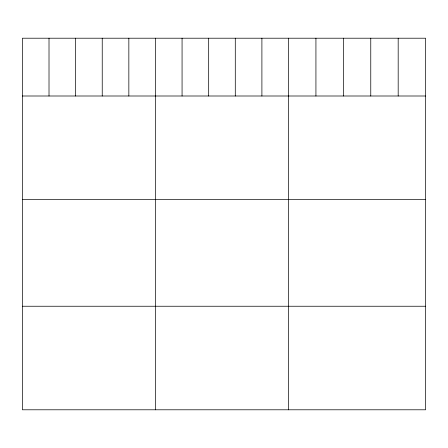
<?xml version="1.0" encoding="UTF-8"?>
<svg xmlns="http://www.w3.org/2000/svg" width="448" height="448" viewBox="0 0 448 448"><rect width="100%" height="100%" fill="white"/><g stroke="black" fill="none" stroke-linecap="round" stroke-linejoin="round"><path stroke-width="0.67" d="M425.6 96.001L425.6 409.791L22.4 409.791L22.4 38.209L425.6 38.209L425.6 96.001L22.4 96.001M22.4 199.55L425.6 199.55M22.4 306.242L425.6 306.242M398.182 38.209L398.182 96.001M370.765 38.209L370.765 96.001M343.347 38.209L343.347 96.001M315.93 38.209L315.93 96.001M288.512 38.209L288.512 409.791M261.901 38.209L261.901 96.001M235.29 38.209L235.29 96.001M208.678 38.209L208.678 96.001M182.067 38.209L182.067 96.001M155.456 38.209L155.456 409.791M128.845 38.209L128.845 96.001M102.234 38.209L102.234 96.001M75.622 38.209L75.622 96.001M49.011 38.209L49.011 96.001"/></g></svg>
